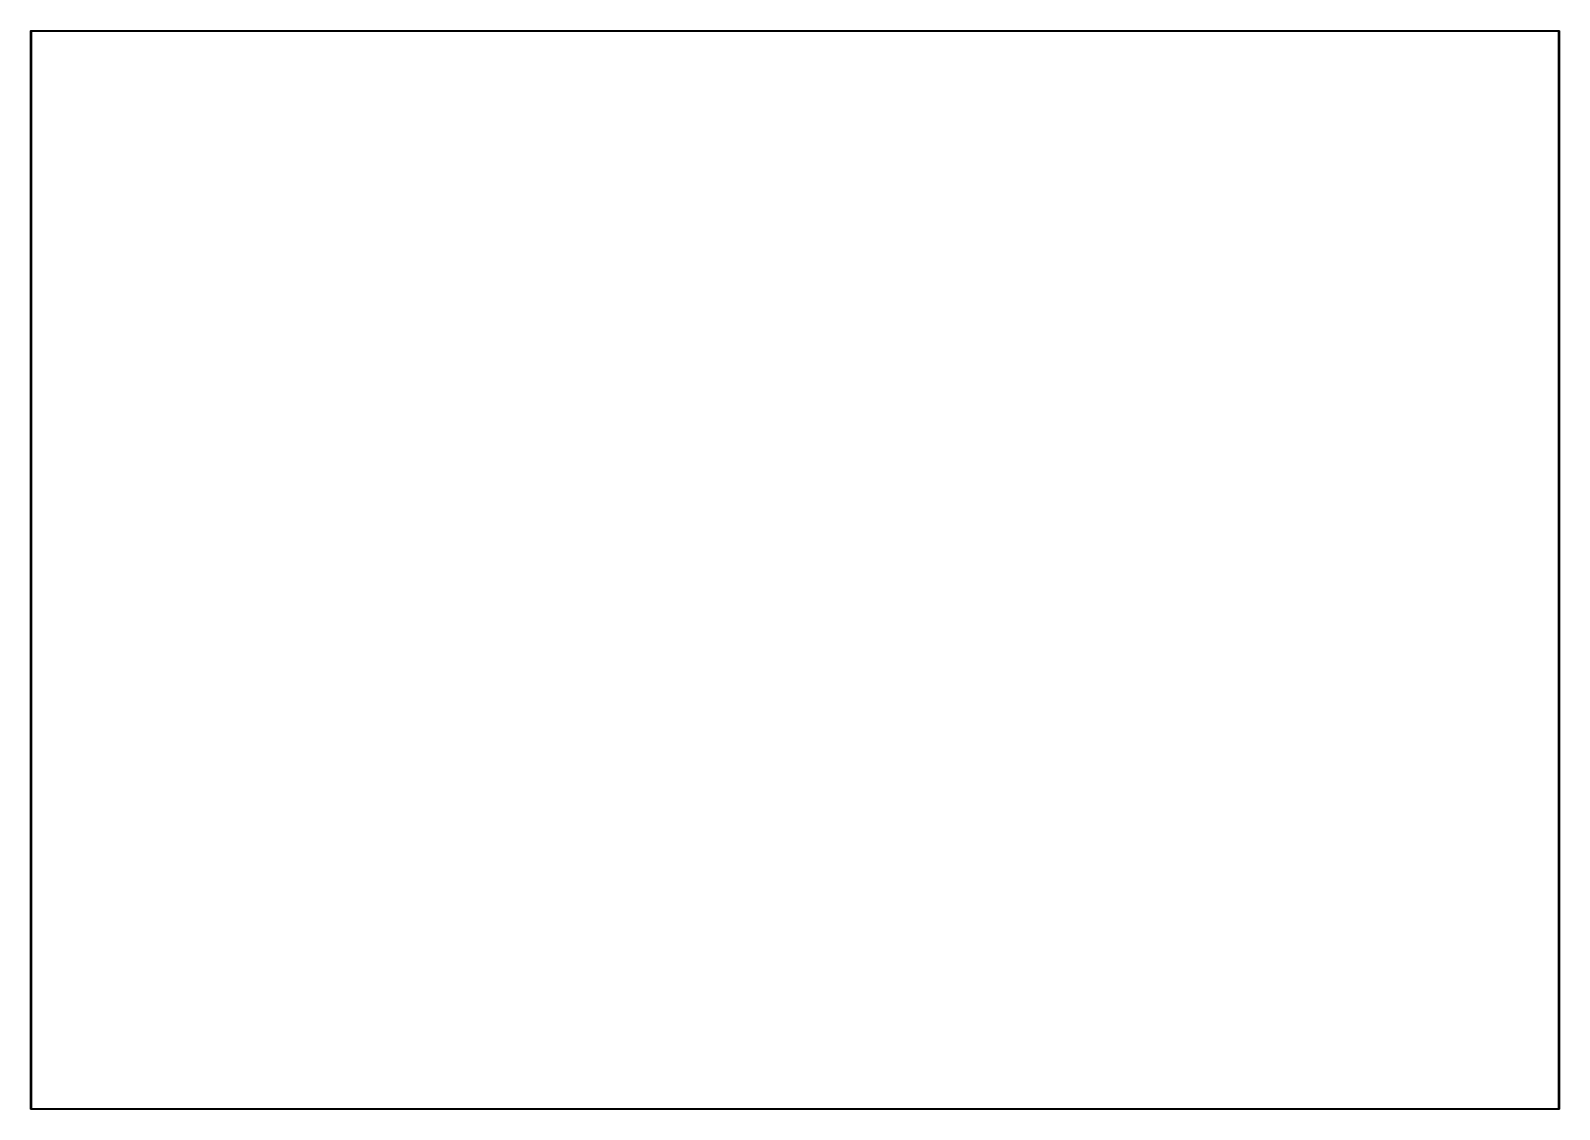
# Model space of a CAD drawing. Extents: x 1.5 to 10, y -7 to -1.
import ezdxf

# ---------------------------------------------------------------- set-up
doc = ezdxf.new("R2010")
doc.units = 0
doc.header["$MEASUREMENT"] = 0
doc.layers.add('BLACK', color=7, linetype='CONTINUOUS')

msp = doc.modelspace()

# ---------------------------------------------------------------- linework, layer by layer
at = {"layer": 'BLACK', "linetype": 'CONTINUOUS'}
for p, q in [((1.49782, -1), (1.49803, -0.999049)), ((1.49782, -7), (1.49782, -1)), ((1.49803, -0.999049), (1.49823, -0.998888)), ((1.49823, -0.998888), (1.49829, -0.998637)), ((1.49829, -0.998637), (1.49895, -0.998322)), ((1.49895, -0.998322), (1.49952, -0.997869)), ((1.49952, -0.997869), (1.49977, -0.997927)), ((1.49977, -0.997927), (1.5, -0.997815)), ((1.5, -0.997815), (10, -0.997815)), ((1.50218, -1.00218), (1.50218, -6.99782)), ((9.99782, -1.00218), (1.50218, -1.00218)), ((9.99782, -6.99782), (9.99782, -1.00218)), ((10, -0.997815), (10.001, -0.998033)), ((10.001, -0.998033), (10.0011, -0.998235)), ((10.0011, -0.998235), (10.0014, -0.998292)), ((10.0014, -0.998292), (10.0017, -0.998947)), ((10.0017, -0.998947), (10.0021, -0.999516)), ((10.0021, -0.999516), (10.0021, -0.999767)), ((10.0021, -0.999767), (10.0022, -1)), ((10.0022, -1), (10.0022, -7)), ((1.49793, -7.00023), (1.49782, -7)), ((1.49787, -7.00048), (1.49793, -7.00023)), ((1.49832, -7.00105), (1.49787, -7.00048)), ((1.49864, -7.00171), (1.49832, -7.00105)), ((1.49889, -7.00177), (1.49864, -7.00171)), ((1.49905, -7.00197), (1.49889, -7.00177)), ((1.5, -7.00218), (1.49905, -7.00197)), ((10, -7.00218), (1.5, -7.00218)), ((1.50218, -6.99782), (9.99782, -6.99782)), ((10.0002, -7.00207), (10, -7.00218)), ((10.0005, -7.00213), (10.0002, -7.00207)), ((10.0011, -7.00168), (10.0005, -7.00213)), ((10.0017, -7.00136), (10.0011, -7.00168)), ((10.0018, -7.00111), (10.0017, -7.00136)), ((10.002, -7.00095), (10.0018, -7.00111)), ((10.0022, -7), (10.002, -7.00095))]:
    msp.add_line(p, q, dxfattribs=at)

doc.saveas('drawing.dxf')
